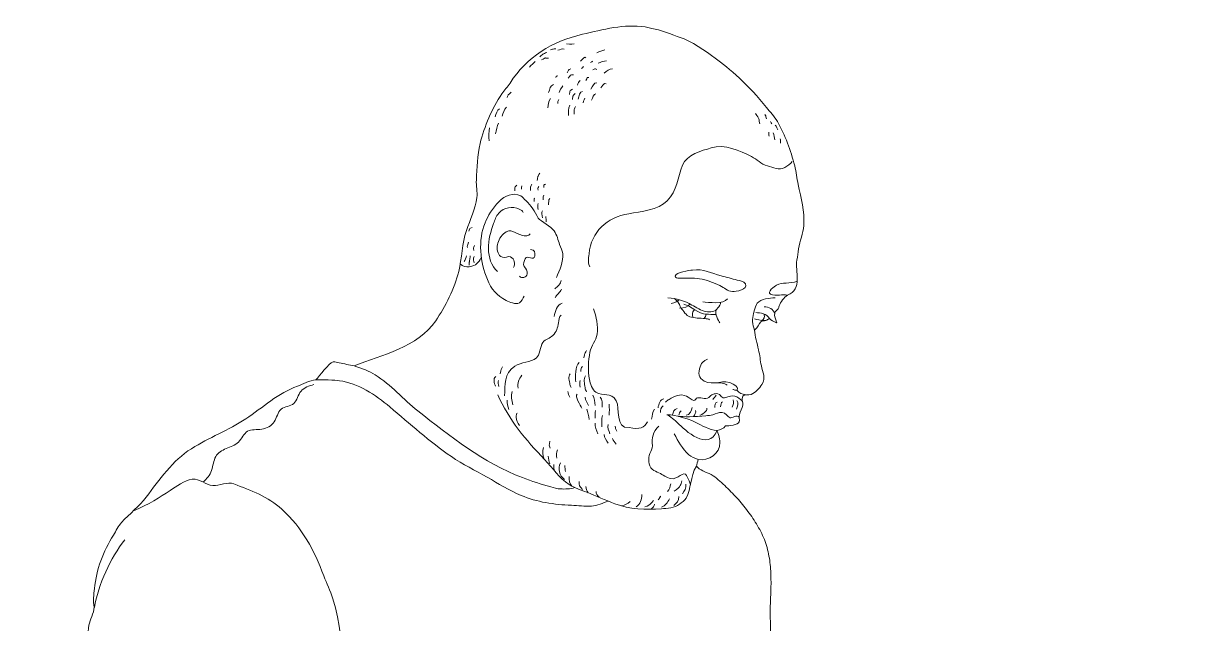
# Model space of a CAD drawing. Header units: feet. Extents: x 89 to 238, y -57 to 31.
# Drawn here: x 165.137 to 167.677, y -37.533 to -36.243 of the extents above; entities that cross this region are included whole.
import ezdxf

# ---------------------------------------------------------------- set-up
doc = ezdxf.new("R2010")
doc.units = ezdxf.units.FT
doc.header["$MEASUREMENT"] = 0
doc.layers.add('inner', color=1, linetype='Continuous')
doc.layers.add('outer', color=3, linetype='Continuous')

msp = doc.modelspace()

# ---------------------------------------------------------------- linework, layer by layer
at = {"layer": 'inner', "lineweight": 5}
for points, degree in [([(166.2821, -36.2971), (166.2743, -36.2978), (166.2781, -36.2971), (166.2705, -36.2993)], 3), ([(166.2999, -36.2979), (166.2955, -36.2962), (166.2904, -36.299), (166.2859, -36.3003)], 3), ([(166.3213, -36.2865), (166.3111, -36.2874), (166.3166, -36.2872), (166.3048, -36.2868)], 3), ([(166.3869, -36.2993), (166.3811, -36.3011), (166.3755, -36.3034), (166.3699, -36.3057)], 3), ([(166.2374, -36.3248), (166.2333, -36.3286), (166.229, -36.3322), (166.2254, -36.3364)], 3), ([(166.2627, -36.3048), (166.2525, -36.3092), (166.2579, -36.3063), (166.2471, -36.3144)], 3), ([(166.2662, -36.3174), (166.2561, -36.3167), (166.2612, -36.3158), (166.2512, -36.3211)], 3), ([(166.3462, -36.3164), (166.3442, -36.3123), (166.3381, -36.3209), (166.3348, -36.324)], 3), ([(166.3617, -36.3234), (166.3598, -36.3245), (166.3579, -36.3256), (166.3561, -36.3267)], 3), ([(166.3908, -36.3229), (166.3846, -36.3228), (166.3788, -36.3262), (166.3728, -36.3282)], 3), ([(166.3143, -36.3404), (166.3075, -36.3436), (166.3106, -36.341), (166.3063, -36.3492)], 3), ([(166.3405, -36.3348), (166.342, -36.336), (166.3367, -36.3397)], 2), ([(166.3703, -36.3415), (166.3642, -36.3399), (166.3672, -36.3397), (166.3613, -36.3425)], 3), ([(166.4039, -36.34), (166.3971, -36.3407), (166.3908, -36.345), (166.3858, -36.3497)], 3), ([(166.2767, -36.3743), (166.2703, -36.3754), (166.2682, -36.3846), (166.2663, -36.3909)], 3), ([(166.286, -36.3554), (166.2818, -36.3567), (166.2832, -36.3555), (166.2815, -36.3587)], 3), ([(166.2968, -36.3769), (166.2936, -36.3815), (166.2901, -36.386), (166.2886, -36.3913)], 3), ([(166.3197, -36.3528), (166.3112, -36.3543), (166.3153, -36.3524), (166.3083, -36.3604)], 3), ([(166.334, -36.3654), (166.3305, -36.3671), (166.3296, -36.3718), (166.3281, -36.3754)], 3), ([(166.3531, -36.3591), (166.3473, -36.359), (166.3503, -36.358), (166.3463, -36.3657)], 3), ([(166.3697, -36.3706), (166.3643, -36.3678), (166.3606, -36.3789), (166.3571, -36.3838)], 3), ([(166.1855, -36.3908), (166.1777, -36.3985), (166.1801, -36.3944), (166.177, -36.4022)], 3), ([(166.3179, -36.3841), (166.3106, -36.3876), (166.3138, -36.3846), (166.3109, -36.3952)], 3), ([(166.3233, -36.3932), (166.317, -36.4007), (166.3191, -36.3963), (166.3174, -36.4065)], 3), ([(166.3391, -36.389), (166.3327, -36.3889), (166.3319, -36.3997), (166.3298, -36.4056)], 3), ([(166.3681, -36.3941), (166.3627, -36.394), (166.361, -36.4024), (166.3588, -36.4074)], 3), ([(166.1603, -36.4261), (166.1548, -36.4295), (166.1538, -36.4375), (166.1512, -36.4435)], 3), ([(166.1753, -36.4224), (166.1711, -36.4282), (166.1676, -36.435), (166.1665, -36.4421)], 3), ([(166.2704, -36.4044), (166.266, -36.4097), (166.2651, -36.4175), (166.2644, -36.4244)], 3), ([(166.2883, -36.4059), (166.2853, -36.4116), (166.286, -36.4087), (166.2859, -36.4148)], 3), ([(166.3116, -36.4187), (166.3086, -36.4256), (166.309, -36.4335), (166.3088, -36.441)], 3), ([(166.3238, -36.4212), (166.3203, -36.431), (166.3215, -36.4255), (166.3212, -36.4379)], 3), ([(166.3444, -36.4037), (166.3411, -36.4098), (166.3424, -36.4065), (166.3408, -36.4137)], 3), ([(166.7113, -36.4367), (166.7203, -36.45), (166.7174, -36.4428), (166.7203, -36.4583)], 3), ([(166.7316, -36.4384), (166.7342, -36.4427), (166.7327, -36.4398), (166.7347, -36.4476)], 3), ([(166.1392, -36.467), (166.137, -36.4762), (166.1379, -36.4859), (166.1382, -36.4954)], 3), ([(166.1584, -36.457), (166.1549, -36.4641), (166.1537, -36.4722), (166.1522, -36.48)], 3), ([(166.7397, -36.4767), (166.74, -36.4794), (166.7402, -36.4821), (166.7405, -36.4849)], 3), ([(166.7436, -36.4539), (166.7445, -36.4554), (166.7454, -36.4569), (166.7463, -36.4584)], 3), ([(166.7493, -36.4782), (166.751, -36.483), (166.752, -36.4881), (166.753, -36.4932)], 3), ([(166.7537, -36.4612), (166.7579, -36.4665), (166.7558, -36.4633), (166.7593, -36.4714)], 3), ([(166.7646, -36.4909), (166.7649, -36.4941), (166.7652, -36.4972), (166.7654, -36.5003)], 3), ([(166.2471, -36.5647), (166.2417, -36.5746), (166.2436, -36.5693), (166.2415, -36.5805)], 3), ([(166.1975, -36.5904), (166.1918, -36.5973), (166.1931, -36.5933), (166.1939, -36.6025)], 3), ([(166.2083, -36.5918), (166.2081, -36.5942), (166.2079, -36.5965), (166.2078, -36.5989)], 3), ([(166.2304, -36.5886), (166.2269, -36.5915), (166.227, -36.5973), (166.2269, -36.6019)], 3), ([(166.245, -36.5932), (166.2422, -36.5983), (166.2429, -36.5955), (166.2434, -36.6016)], 3), ([(166.2599, -36.5883), (166.2547, -36.5906), (166.2566, -36.5886), (166.2559, -36.5958)], 3), ([(166.2367, -36.6187), (166.2344, -36.6178), (166.2347, -36.6235), (166.235, -36.626)], 3), ([(166.2436, -36.6299), (166.242, -36.6339), (166.2432, -36.6386), (166.2436, -36.6429)], 3), ([(166.2562, -36.6122), (166.2537, -36.6186), (166.2541, -36.6154), (166.2547, -36.6218)], 3), ([(166.2686, -36.6194), (166.2657, -36.6228), (166.2664, -36.6281), (166.2663, -36.6326)], 3), ([(166.2533, -36.6456), (166.2489, -36.6483), (166.2526, -36.6559), (166.2534, -36.6609)], 3), ([(166.1019, -36.6816), (166.0951, -36.684), (166.098, -36.6818), (166.0943, -36.6894)], 3), ([(166.2603, -36.6579), (166.2606, -36.6618), (166.261, -36.6657), (166.2613, -36.6696)], 3), ([(166.0941, -36.713), (166.0909, -36.7226), (166.091, -36.7185), (166.0916, -36.725)], 3), ([(166.1065, -36.7202), (166.1039, -36.7269), (166.1044, -36.7233), (166.1051, -36.7309)], 3), ([(166.0897, -36.7429), (166.0888, -36.7451), (166.0857, -36.753), (166.0849, -36.7551)], 3), ([(166.0978, -36.7423), (166.0953, -36.7568), (166.095, -36.7625)], 2), ([(166.1063, -36.7438), (166.1032, -36.7516), (166.104, -36.747), (166.1064, -36.7579)], 3), ([(166.2929, -36.7958), (166.2939, -36.8018), (166.2842, -36.8094), (166.2795, -36.8133)], 3), ([(166.2943, -36.8146), (166.2903, -36.8212), (166.2842, -36.8261), (166.28, -36.8328)], 3), ([(166.2955, -36.8446), (166.2835, -36.8475), (166.2806, -36.8631), (166.2781, -36.873)], 3), ([(166.5466, -36.8373), (166.5436, -36.8402), (166.5394, -36.8436), (166.5296, -36.8449)], 3), ([(166.5706, -36.8462), (166.567, -36.8521), (166.5567, -36.8545), (166.548, -36.8554)], 3), ([(166.5798, -36.858), (166.5742, -36.8665), (166.5753, -36.8678), (166.5764, -36.8751)], 3), ([(166.6511, -36.8351), (166.6428, -36.8472), (166.6103, -36.8431), (166.5977, -36.8413)], 3), ([(166.6267, -36.8586), (166.6224, -36.8679), (166.6313, -36.8814), (166.6348, -36.8868)], 3), ([(166.7526, -36.8672), (166.7503, -36.8581), (166.7399, -36.852), (166.7298, -36.852)], 3), ([(166.6046, -36.8679), (166.6048, -36.8721), (166.6033, -36.875), (166.6007, -36.8775)], 3), ([(166.7089, -36.8784), (166.7149, -36.8795), (166.7203, -36.8817), (166.7335, -36.882)], 3), ([(166.7118, -36.8648), (166.7218, -36.865), (166.7358, -36.8667), (166.7412, -36.8774)], 3), ([(166.7296, -36.8677), (166.7331, -36.8737), (166.7292, -36.8792), (166.7252, -36.8815)], 3), ([(166.3479, -36.9464), (166.3425, -36.9561), (166.3444, -36.9509), (166.3422, -36.9621)], 3), ([(166.167, -36.9817), (166.163, -36.9901), (166.1648, -36.9853), (166.162, -36.9962)], 3), ([(166.3322, -36.972), (166.3226, -36.9795), (166.3239, -37.0039), (166.3247, -37.0138)], 3), ([(166.339, -36.9807), (166.3354, -36.9822), (166.3358, -36.9878), (166.3352, -36.9916)], 3), ([(166.1525, -37.0021), (166.1459, -37.0076), (166.1493, -37.0166), (166.1522, -37.023)], 3), ([(166.1585, -37.0108), (166.1568, -37.0147), (166.1584, -37.0194), (166.1589, -37.0236)], 3), ([(166.2088, -36.9995), (166.2019, -37.0076), (166.1991, -37.0165), (166.2005, -37.0272)], 3), ([(166.3344, -37.0108), (166.3322, -37.0152), (166.3332, -37.0206), (166.3339, -37.0254)], 3), ([(165.5231, -37.2294), (165.531, -37.2228), (165.5437, -37.2058), (165.5461, -37.1712), (165.5721, -37.1562), (165.6015, -37.1472), (165.6149, -37.1137), (165.6501, -37.1189), (165.6797, -37.1031), (165.6853, -37.0664), (165.7234, -37.0664), (165.7287, -37.0295), (165.7515, -37.0219), (165.761, -37.0196)], 3), ([(166.1879, -37.0343), (166.1852, -37.0437), (166.1869, -37.0535), (166.1892, -37.0628)], 3), ([(166.3078, -37.0342), (166.3082, -37.0386), (166.31, -37.0428), (166.3118, -37.0469)], 3), ([(166.6245, -37.0157), (166.6368, -37.0152), (166.6446, -37.0167), (166.6505, -37.0209)], 3), ([(166.671, -37.0317), (166.677, -37.0389), (166.6813, -37.0396), (166.6907, -37.0415)], 3), ([(166.1773, -37.0528), (166.1759, -37.0596), (166.1787, -37.0667), (166.1808, -37.0733)], 3), ([(166.3274, -37.0404), (166.322, -37.0435), (166.3346, -37.0657), (166.338, -37.0701)], 3), ([(166.3447, -37.0467), (166.3452, -37.0531), (166.3495, -37.0586), (166.3521, -37.0645)], 3), ([(166.3612, -37.0424), (166.3651, -37.0491), (166.3654, -37.0573), (166.3666, -37.0649)], 3), ([(166.3768, -37.0466), (166.3826, -37.0517), (166.3809, -37.0611), (166.3814, -37.0684)], 3), ([(166.3962, -37.062), (166.3974, -37.0698), (166.3971, -37.0778), (166.3964, -37.0856)], 3), ([(166.5144, -37.05), (166.5064, -37.0512), (166.5031, -37.0625), (166.5016, -37.0693)], 3), ([(166.6268, -37.0425), (166.6244, -37.0456), (166.6218, -37.0486), (166.6193, -37.0517)], 3), ([(166.6285, -37.0573), (166.6239, -37.0571), (166.6238, -37.066), (166.6237, -37.069)], 3), ([(166.6404, -37.0565), (166.6369, -37.058), (166.637, -37.0634), (166.6361, -37.0672)], 3), ([(166.6634, -37.0523), (166.6658, -37.0579), (166.6628, -37.0631), (166.6612, -37.0684)], 3), ([(166.6714, -37.0541), (166.6761, -37.0593), (166.6727, -37.0671), (166.6705, -37.0726)], 3), ([(166.3481, -37.0724), (166.3514, -37.0794), (166.3523, -37.0873), (166.3536, -37.0949)], 3), ([(166.3674, -37.0756), (166.3658, -37.0807), (166.3663, -37.0863), (166.3663, -37.0917)], 3), ([(166.3819, -37.0859), (166.3802, -37.0939), (166.3805, -37.1023), (166.3807, -37.1105)], 3), ([(166.4939, -37.0727), (166.4892, -37.0784), (166.4894, -37.0869), (166.4876, -37.0938)], 3), ([(166.5127, -37.0656), (166.5072, -37.068), (166.507, -37.0748), (166.5068, -37.08)], 3), ([(166.543, -37.0708), (166.5366, -37.0728), (166.5336, -37.0783), (166.5331, -37.085)], 3), ([(166.5512, -37.0764), (166.5485, -37.0788), (166.547, -37.0821), (166.5467, -37.0857)], 3), ([(166.5748, -37.0686), (166.5743, -37.0743), (166.5699, -37.0858), (166.5624, -37.0852)], 3), ([(166.5825, -37.0755), (166.5839, -37.0797), (166.5807, -37.0847), (166.5781, -37.088)], 3), ([(166.6068, -37.0706), (166.6083, -37.0763), (166.5956, -37.085), (166.5914, -37.0857)], 3), ([(166.3664, -37.1024), (166.3658, -37.1103), (166.3694, -37.1181), (166.3719, -37.1256)], 3), ([(166.3941, -37.1057), (166.3925, -37.1121), (166.3958, -37.1189), (166.3979, -37.1252)], 3), ([(166.4096, -37.1091), (166.4101, -37.1158), (166.4093, -37.1123), (166.4127, -37.1195)], 3), ([(166.3858, -37.1269), (166.3863, -37.1336), (166.3906, -37.1397), (166.394, -37.1454)], 3), ([(166.404, -37.1355), (166.405, -37.1403), (166.4084, -37.1443), (166.4117, -37.1479)], 3), ([(166.2553, -37.1547), (166.253, -37.1633), (166.2527, -37.1717), (166.2564, -37.18)], 3), ([(166.2685, -37.1415), (166.2676, -37.1526), (166.267, -37.1476), (166.2693, -37.1565)], 3), ([(166.2855, -37.1601), (166.282, -37.165), (166.2834, -37.1722), (166.284, -37.1782)], 3), ([(166.2652, -37.1736), (166.2657, -37.1793), (166.2673, -37.1848), (166.2688, -37.1903)], 3), ([(166.2915, -37.1882), (166.286, -37.2), (166.2896, -37.2157), (166.3001, -37.2235)], 3), ([(166.2771, -37.1912), (166.277, -37.1966), (166.2776, -37.2017), (166.2799, -37.2063)], 3), ([(166.3009, -37.1936), (166.3014, -37.198), (166.3017, -37.2025), (166.3028, -37.2067)], 3), ([(166.3105, -37.2175), (166.3096, -37.225), (166.3119, -37.2324), (166.3164, -37.2381)], 3), ([(166.3317, -37.2278), (166.3308, -37.2353), (166.3336, -37.2399), (166.3388, -37.2451)], 3), ([(166.346, -37.2392), (166.3467, -37.2438), (166.3487, -37.2481), (166.3512, -37.2522)], 3), ([(166.529, -37.233), (166.5279, -37.2392), (166.5262, -37.2447), (166.5221, -37.2495)], 3), ([(166.5618, -37.2341), (166.5612, -37.2425), (166.5594, -37.2481), (166.554, -37.2543)], 3), ([(166.3688, -37.2498), (166.3666, -37.2538), (166.3712, -37.2581), (166.3747, -37.262)], 3), ([(166.4671, -37.2563), (166.4664, -37.2665), (166.4638, -37.2772), (166.4546, -37.2828)], 3), ([(166.5264, -37.2657), (166.5217, -37.2736), (166.5173, -37.2801), (166.5088, -37.2836)], 3), ([(166.5465, -37.2605), (166.5458, -37.27), (166.5423, -37.274), (166.5356, -37.2798)], 3), ([(166.4418, -37.2714), (166.4367, -37.2758), (166.43, -37.2784), (166.4236, -37.2803)], 3), ([(166.4917, -37.2693), (166.4884, -37.2747), (166.4799, -37.2816), (166.4732, -37.2826)], 3), ([(166.494, -37.2771), (166.4932, -37.2809), (166.4911, -37.2842), (166.4876, -37.2862)], 3), ([(165.2889, -37.499), (165.2976, -37.4507), (165.3236, -37.3917), (165.3548, -37.3535)], 3)]:
    msp.add_open_spline(points, degree=degree, dxfattribs=at)
for points, knots in [([(166.3898, -36.3722), (166.3898, -36.3722), (166.3865, -36.3721), (166.3865, -36.3721), (166.3865, -36.3721), (166.383, -36.3754), (166.383, -36.3754), (166.383, -36.3754), (166.3784, -36.3809), (166.3784, -36.3809)], [0, 0, 0, 0, 1.333333, 1.333333, 1.333333, 2.666667, 2.666667, 2.666667, 4, 4, 4, 4]), ([(166.7899, -36.5394), (166.7869, -36.5454), (166.7805, -36.5491), (166.7746, -36.5523), (166.7614, -36.5596), (166.7494, -36.5525), (166.7368, -36.5491), (166.7232, -36.5454), (166.7145, -36.5351), (166.7026, -36.5289), (166.6782, -36.5162), (166.6442, -36.5012), (166.616, -36.5102), (166.5953, -36.5168), (166.5637, -36.5242), (166.5544, -36.5476), (166.544, -36.5737), (166.5424, -36.6027), (166.5216, -36.624), (166.502, -36.6442), (166.4646, -36.6475), (166.4385, -36.652), (166.3919, -36.6601), (166.3574, -36.6905), (166.3533, -36.7382), (166.3522, -36.7509), (166.3497, -36.7525), (166.3546, -36.7659)], [0, 0, 0, 0, 1, 1, 1, 2, 2, 2, 3, 3, 3, 4, 4, 4, 5, 5, 5, 6, 6, 6, 7, 7, 7, 8, 8, 8, 9, 9, 9, 9]), ([(166.2831, -36.789), (166.2895, -36.774), (166.2989, -36.7547), (166.2965, -36.7378), (166.2955, -36.7307), (166.292, -36.7252), (166.2899, -36.7185), (166.2867, -36.7086), (166.2841, -36.6979), (166.2782, -36.6891), (166.2721, -36.6799), (166.2501, -36.6689), (166.2434, -36.6614), (166.2361, -36.6468), (166.2297, -36.6347), (166.2169, -36.6235), (166.2137, -36.6207), (166.2105, -36.6157), (166.2065, -36.6138), (166.172, -36.5965), (166.1406, -36.6449), (166.1296, -36.6713), (166.114, -36.709), (166.1186, -36.7569), (166.1344, -36.7937), (166.143, -36.8138), (166.155, -36.8287), (166.1747, -36.8385), (166.1817, -36.842), (166.1955, -36.848), (166.2034, -36.8436), (166.2071, -36.8415), (166.2113, -36.8328), (166.2137, -36.8292)], [0, 0, 0, 0, 1, 1, 1, 2, 2, 2, 3, 3, 3, 4, 4, 4, 5, 5, 5, 6, 6, 6, 7, 7, 7, 8, 8, 8, 9, 9, 9, 10, 10, 10, 11, 11, 11, 11]), ([(166.2115, -36.6497), (166.2103, -36.645), (166.2071, -36.6441), (166.203, -36.6421), (166.1891, -36.6355), (166.1695, -36.6376), (166.1589, -36.6506), (166.1529, -36.658), (166.151, -36.6646), (166.1477, -36.6732), (166.1355, -36.7046), (166.1283, -36.751), (166.1563, -36.7763)], [0, 0, 0, 0, 1, 1, 1, 2, 2, 2, 3, 3, 3, 4, 4, 4, 4]), ([(166.2265, -36.6952), (166.2249, -36.7), (166.2138, -36.6999), (166.2099, -36.6989), (166.193, -36.6947), (166.1859, -36.6808), (166.1695, -36.6951), (166.1654, -36.6991), (166.1619, -36.7032), (166.1595, -36.7084), (166.1575, -36.7128), (166.1558, -36.7171), (166.1555, -36.722), (166.1549, -36.7308), (166.1573, -36.7422), (166.1667, -36.7457), (166.1721, -36.7477), (166.179, -36.7425), (166.1842, -36.7448), (166.1934, -36.7489), (166.1944, -36.7596), (166.191, -36.7679)], [0, 0, 0, 0, 1, 1, 1, 2, 2, 2, 3, 3, 3, 4, 4, 4, 5, 5, 5, 6, 6, 6, 7, 7, 7, 7]), ([(166.2276, -36.7293), (166.2363, -36.7299), (166.2378, -36.7344), (166.2364, -36.7432), (166.2348, -36.7541), (166.2201, -36.7401), (166.2159, -36.7487), (166.2137, -36.7533), (166.2108, -36.7604), (166.2137, -36.7653), (166.2168, -36.7703), (166.2217, -36.7747), (166.2203, -36.7813), (166.2185, -36.7897), (166.2087, -36.7921), (166.2033, -36.7864)], [0, 0, 0, 0, 1, 1, 1, 2, 2, 2, 3, 3, 3, 4, 4, 4, 5, 5, 5, 5]), ([(166.0763, -36.7595), (166.0851, -36.7718), (166.1074, -36.7641), (166.1154, -36.7559), (166.1179, -36.7533), (166.1214, -36.7461)], [0, 0, 0, 0, 1, 1, 2, 2, 2, 2]), ([(166.672, -36.7948), (166.6775, -36.7962), (166.6861, -36.7974), (166.6895, -36.8028), (166.6972, -36.8148), (166.668, -36.82), (166.6619, -36.8195), (166.6503, -36.8186), (166.6445, -36.811), (166.6348, -36.8067), (166.6215, -36.8007), (166.6055, -36.7939), (166.591, -36.7918), (166.5762, -36.7897), (166.5618, -36.7909), (166.547, -36.7906), (166.5444, -36.7906), (166.5378, -36.79), (166.5387, -36.7861), (166.5408, -36.7773), (166.5685, -36.7741), (166.5759, -36.7731), (166.5994, -36.7698), (166.6158, -36.7798), (166.6374, -36.7856), (166.6487, -36.7886), (166.6608, -36.7918), (166.672, -36.7948)], [0, 0, 0, 0, 1, 1, 1, 2, 2, 2, 3, 3, 3, 4, 4, 4, 5, 5, 5, 6, 6, 6, 7, 7, 7, 8, 8, 8, 9, 9, 9, 9]), ([(166.801, -36.7974), (166.7849, -36.8035), (166.7691, -36.7987), (166.7564, -36.8057), (166.7527, -36.8077), (166.7347, -36.8212), (166.7433, -36.8248), (166.7555, -36.83), (166.7705, -36.8249), (166.78, -36.8269)], [0, 0, 0, 0, 1, 1, 1, 2, 2, 2, 3, 3, 3, 3]), ([(166.6358, -36.8426), (166.6381, -36.8461), (166.6328, -36.8516), (166.6305, -36.8546), (166.6234, -36.8637), (166.6151, -36.8643), (166.6044, -36.8625), (166.5945, -36.861), (166.5835, -36.8534), (166.5746, -36.8484), (166.5596, -36.8399), (166.5403, -36.8333), (166.523, -36.833)], [-0.214469, -0.214469, -0.214469, -0.214469, 1, 1, 1, 2, 2, 2, 3, 3, 3, 4, 4, 4, 4]), ([(166.7537, -36.8329), (166.7414, -36.8327), (166.7242, -36.8355), (166.7148, -36.8446), (166.7133, -36.8461), (166.7051, -36.8648), (166.7037, -36.8903), (166.7094, -36.9022)], [0, 0, 0, 0, 1, 1, 1, 2, 3, 3, 3, 3]), ([(166.4793, -37.0996), (166.4717, -37.1131), (166.462, -37.1161), (166.4397, -37.1122), (166.408, -37.1145), (166.4203, -37.0692), (166.4117, -37.0547), (166.3992, -37.0338), (166.3844, -37.0466), (166.3675, -37.0358), (166.3601, -37.0311), (166.3555, -37.0169), (166.3541, -37.0086), (166.3506, -36.9888), (166.3517, -36.969), (166.355, -36.9497), (166.3574, -36.936), (166.3688, -36.9249), (166.3705, -36.9111), (166.3728, -36.8927), (166.3698, -36.8738), (166.3626, -36.8567)], [0, 0, 0, 0, 1, 1, 1, 2, 2, 2, 3, 3, 3, 4, 4, 4, 5, 5, 5, 6, 6, 6, 7, 7, 7, 7]), ([(166.5368, -36.8344), (166.5504, -36.8457), (166.5471, -36.8509), (166.551, -36.8548), (166.5563, -36.8601), (166.5622, -36.8719), (166.5698, -36.8739), (166.5802, -36.8767), (166.592, -36.8766), (166.6027, -36.8777), (166.6046, -36.8778), (166.6113, -36.8778), (166.6122, -36.8802)], [0, 0, 0, 0, 1, 1, 1, 2, 2, 2, 3, 3, 3, 4, 4, 4, 4]), ([(166.626, -36.8686), (166.6213, -36.8697), (166.6095, -36.868), (166.606, -36.868), (166.5874, -36.8676), (166.5745, -36.851), (166.5568, -36.8469)], [0, 0, 0, 0, 1, 1, 1, 2, 2, 2, 2]), ([(166.2933, -36.8699), (166.288, -36.872), (166.2882, -36.882), (166.2874, -36.8866), (166.2855, -36.8975), (166.2835, -36.9057), (166.2753, -36.9139), (166.2689, -36.9204), (166.2596, -36.9208), (166.2538, -36.9293), (166.2479, -36.9378), (166.2462, -36.9571), (166.2405, -36.9618), (166.2274, -36.9728), (166.2074, -36.9705), (166.1933, -36.9802), (166.1693, -36.9966), (166.1735, -37.0194), (166.1714, -37.0441)], [0, 0, 0, 0, 1, 1, 1, 2, 2, 2, 3, 3, 3, 4, 4, 4, 5, 5, 5, 6, 6, 6, 6]), ([(165.8476, -36.979), (165.8644, -36.9847), (165.8806, -36.9907), (165.8932, -36.9986), (165.9269, -37.0198), (165.9536, -37.0515), (165.9849, -37.0761), (166.0542, -37.1308), (166.1263, -37.1883), (166.2099, -37.2198), (166.2301, -37.2274), (166.2501, -37.2337), (166.2708, -37.2397), (166.2769, -37.2415), (166.2853, -37.2442), (166.2918, -37.2442), (166.3006, -37.2442), (166.3138, -37.2449), (166.3221, -37.2409)], [0, 0, 0, 0, 1, 1, 1, 2, 2, 2, 3, 3, 3, 4, 4, 4, 5, 5, 5, 6, 6, 6, 6]), ([(166.6083, -36.9648), (166.6085, -36.9644), (166.5973, -36.9708), (166.5954, -36.9743), (166.5907, -36.9827), (166.5861, -36.9983), (166.594, -37.0064), (166.6125, -37.0256), (166.6354, -37.0093), (166.6555, -37.0149), (166.6597, -37.0161), (166.6757, -37.0238), (166.6719, -37.0311), (166.6709, -37.0331), (166.6635, -37.03), (166.6623, -37.03)], [0, 0, 0, 0, 1, 1, 1, 2, 2, 2, 3, 3, 3, 4, 4, 4, 5, 5, 5, 5]), ([(165.7657, -37.0097), (165.7764, -37.0081), (165.8085, -37.0102), (165.8163, -37.0113), (165.8562, -37.017), (165.8939, -37.0416), (165.9244, -37.0675), (165.968, -37.1044), (166.0099, -37.1419), (166.057, -37.1745), (166.0813, -37.1914), (166.1086, -37.2042), (166.1341, -37.2189), (166.1581, -37.2328), (166.1812, -37.2471), (166.2069, -37.258), (166.2415, -37.2726), (166.2782, -37.2778), (166.3153, -37.2793), (166.3295, -37.2798), (166.3441, -37.2821), (166.3583, -37.281), (166.3709, -37.2799), (166.3829, -37.2742), (166.3948, -37.2705)], [0, 0, 0, 0, 1, 1, 1, 2, 2, 2, 3, 3, 3, 4, 4, 4, 5, 5, 5, 6, 6, 6, 7, 7, 7, 8.063984, 8.063984, 8.063984, 8.063984]), ([(166.3127, -36.9964), (166.3077, -37.0022), (166.3109, -37.0118), (166.3121, -37.0193), (166.3125, -37.0217), (166.3139, -37.0238), (166.3149, -37.026)], [0, 0, 0, 0, 1, 1, 1, 2, 2, 2, 2]), ([(166.3459, -37.0008), (166.3403, -37.0072), (166.3437, -37.0177), (166.3447, -37.0261), (166.3451, -37.0292), (166.3466, -37.032), (166.3476, -37.035)], [0, 0, 0, 0, 1, 1, 1, 2, 2, 2, 2]), ([(166.1568, -37.0415), (166.1802, -37.0947), (166.2175, -37.1393), (166.2576, -37.181), (166.2752, -37.1992), (166.289, -37.2205), (166.3107, -37.2347), (166.3221, -37.2423), (166.3357, -37.2461), (166.3483, -37.2511), (166.3686, -37.259), (166.3884, -37.2683), (166.4088, -37.276), (166.4403, -37.288), (166.4755, -37.2895), (166.5088, -37.2868), (166.5212, -37.2858), (166.5378, -37.2853), (166.5479, -37.2771), (166.5527, -37.2733), (166.5588, -37.2692), (166.5619, -37.2637), (166.5733, -37.2435), (166.5705, -37.2189), (166.5841, -37.1949)], [0, 0, 0, 0, 1, 1, 1, 2, 2, 2, 3, 3, 3, 4, 4, 4, 5, 5, 5, 6, 6, 6, 7, 7, 7, 8, 8, 8, 8]), ([(166.6832, -37.0562), (166.6833, -37.0542), (166.6704, -37.0436), (166.6607, -37.0431), (166.6519, -37.0456), (166.6483, -37.0466), (166.6456, -37.0489), (166.6418, -37.048), (166.6389, -37.0473), (166.6363, -37.043), (166.634, -37.041), (166.6282, -37.0379), (166.6224, -37.0397), (166.6154, -37.042), (166.613, -37.0453), (166.6075, -37.0527), (166.5958, -37.0473), (166.5862, -37.0482), (166.5834, -37.0484), (166.5819, -37.0537), (166.5788, -37.0535), (166.5743, -37.0533), (166.5668, -37.0467), (166.5626, -37.0447), (166.5487, -37.0381), (166.5377, -37.0444), (166.5253, -37.0515), (166.5219, -37.0534), (166.5218, -37.054), (166.5174, -37.0577)], [0, 0, 0, 0, 1, 2, 2, 2, 3, 3, 3, 4, 4, 4, 7.552825, 11.105651, 11.105651, 11.105651, 12.044498, 12.044498, 12.044498, 13.044498, 13.044498, 13.044498, 14.044498, 14.044498, 14.044498, 15.044498, 15.044498, 15.044498, 16.044498, 16.044498, 16.044498, 16.044498]), ([(166.1988, -37.0816), (166.1978, -37.079), (166.1965, -37.0869), (166.1966, -37.0897), (166.1968, -37.0967), (166.2002, -37.1014), (166.2033, -37.1074)], [0, 0, 0, 0, 1, 1, 1, 2, 2, 2, 2]), ([(166.6287, -37.1185), (166.6108, -37.1172), (166.5967, -37.1073), (166.5813, -37.1003), (166.5622, -37.0916), (166.5417, -37.0851), (166.5206, -37.0845), (166.5268, -37.0863), (166.5392, -37.0977), (166.5434, -37.1019), (166.56, -37.1184), (166.6099, -37.1648), (166.6287, -37.1185)], [0, 0, 0, 0, 1, 1, 1, 2, 2, 2, 3, 3, 3, 4, 4, 4, 4]), ([(166.6765, -37.0898), (166.6719, -37.0833), (166.6592, -37.0921), (166.657, -37.0911), (166.6507, -37.0884), (166.6469, -37.0805), (166.6393, -37.0795), (166.6323, -37.0785), (166.6262, -37.0823), (166.6197, -37.0844), (166.6153, -37.0858), (166.6093, -37.0863), (166.6047, -37.0867), (166.5808, -37.089), (166.5533, -37.0892), (166.5459, -37.0879)], [0, 0, 0, 0, 1, 1, 1, 2, 2, 2, 3, 3, 3, 4, 4, 4, 5, 5, 5, 5]), ([(166.5036, -37.1091), (166.4902, -37.1206), (166.488, -37.1346), (166.4894, -37.1511), (166.49, -37.1582), (166.4861, -37.1615), (166.484, -37.1679), (166.4807, -37.1781), (166.4797, -37.194), (166.4889, -37.2018), (166.4935, -37.2057), (166.4984, -37.207), (166.5036, -37.2095), (166.5122, -37.2137), (166.5195, -37.2198), (166.5289, -37.2219), (166.5442, -37.2252), (166.5572, -37.2032), (166.5691, -37.2267), (166.57, -37.2287), (166.5713, -37.235)], [0, 0, 0, 0, 1, 1, 1, 2, 2, 2, 3, 3, 3, 4, 4, 4, 5, 5, 5, 6, 6, 7, 7, 7, 7]), ([(166.5882, -37.1811), (166.5815, -37.1775), (166.5734, -37.1757), (166.5677, -37.1704), (166.5536, -37.1575), (166.5455, -37.1416), (166.5364, -37.1253)], [0, 0, 0, 0, 1, 1, 1, 2, 2, 2, 2]), ([(165.3728, -37.2914), (165.4059, -37.2772), (165.4302, -37.262), (165.452, -37.2477), (165.4654, -37.2389), (165.4826, -37.2249), (165.4996, -37.2233), (165.5158, -37.2217), (165.5286, -37.2354), (165.5436, -37.2367), (165.5584, -37.2379), (165.5748, -37.2278), (165.5891, -37.2333), (165.6259, -37.2474), (165.6625, -37.2607), (165.6924, -37.2878), (165.7366, -37.3277), (165.7617, -37.3764), (165.7824, -37.4311), (165.7887, -37.4474), (165.7965, -37.4633), (165.8018, -37.4802), (165.8348, -37.5836), (165.8253, -37.698), (165.7602, -37.7794)], [0, 0, 0, 0, 1, 1, 1, 2, 2, 2, 3, 3, 3, 4, 4, 4, 5, 5, 5, 6, 6, 6, 7, 7, 7, 8, 8, 8, 8]), ([(166.5531, -37.2268), (166.5514, -37.2312), (166.5507, -37.2333), (166.5484, -37.2402), (166.542, -37.245), (166.5365, -37.2489)], [0, 0, 0, 0, 1, 1, 2, 2, 2, 2]), ([(166.5056, -37.2617), (166.5057, -37.2605), (166.5078, -37.258), (166.5067, -37.2602), (166.5059, -37.2616), (166.505, -37.263), (166.5041, -37.2644), (166.5025, -37.2672), (166.5033, -37.2661), (166.502, -37.2678)], [0, 0, 0, 0, 1, 1, 1, 2, 2, 2, 3, 3, 3, 3])]:
    msp.add_open_spline(points, degree=3, knots=knots, dxfattribs=at)
at = {"layer": 'outer', "lineweight": 5}
msp.add_open_spline([(166.7568, -36.8853), (166.7569, -36.8856), (166.7573, -36.886), (166.7571, -36.8864), (166.7567, -36.8872), (166.75, -36.8833), (166.7457, -36.8819), (166.7412, -36.8774), (166.7385, -36.8787), (166.7363, -36.8808), (166.7335, -36.882), (166.7303, -36.8833), (166.7249, -36.8813), (166.7225, -36.8844), (166.7185, -36.8896), (166.7166, -36.8958), (166.7094, -36.9022), (166.7103, -36.916), (166.7147, -36.9308), (166.7179, -36.9445), (166.7206, -36.9559), (166.7216, -36.9675), (166.7239, -36.9789), (166.727, -36.9937), (166.7339, -37.0047), (166.7248, -37.0194), (166.7198, -37.0273), (166.7112, -37.0371), (166.7022, -37.0406), (166.696, -37.0429), (166.6871, -37.0391), (166.6839, -37.0447), (166.6798, -37.0515), (166.6851, -37.0575), (166.6839, -37.064), (166.6827, -37.0705), (166.6777, -37.0768), (166.6767, -37.0836), (166.6759, -37.0887), (166.6773, -37.0952), (166.676, -37.1), (166.6747, -37.1051), (166.6533, -37.1102), (166.6469, -37.1081), (166.6418, -37.1159), (166.6363, -37.1153), (166.6287, -37.1185), (166.6285, -37.1186), (166.6321, -37.1281), (166.6324, -37.1289), (166.6341, -37.1337), (166.6344, -37.1393), (166.6347, -37.1443), (166.6357, -37.1677), (166.61, -37.1849), (166.5882, -37.1811), (166.5867, -37.1844), (166.5847, -37.1921), (166.5841, -37.1949), (166.5911, -37.2038), (166.618, -37.2107), (166.6451, -37.237), (166.6718, -37.263), (166.6955, -37.292), (166.7164, -37.323), (166.7334, -37.3564), (166.7421, -37.393), (166.745, -37.4302), (166.7446, -37.4676), (166.7422, -37.5049), (166.7442, -37.5421), (166.7416, -37.58), (166.7551, -37.6152), (166.7573, -37.6531), (166.7752, -37.6856), (166.7853, -37.7208), (166.7966, -37.7564), (166.8005, -37.7947), (166.8207, -37.8252), (166.8486, -37.8503), (166.8472, -37.8914), (166.8731, -37.9061), (166.868, -37.9206), (166.8857, -37.9289), (166.9094, -37.961), (166.9407, -38.0095), (166.9719, -38.0585), (167.011, -38.1016), (167.046, -38.1479), (167.0925, -38.1845), (167.1148, -38.2397), (167.1659, -38.2719), (167.1939, -38.3245), (167.235, -38.3625), (167.2701, -38.4166), (167.2517, -38.4535), (167.2557, -38.4724), (167.2571, -38.4906), (167.2509, -38.5059), (167.23, -38.518), (167.2191, -38.5206), (167.218, -38.522), (167.2183, -38.5253), (167.2187, -38.5363), (167.2165, -38.5495), (167.2044, -38.5619), (167.188, -38.574), (167.1773, -38.5742), (167.1821, -38.5851), (167.187, -38.5959), (167.1911, -38.6071), (167.1913, -38.6076), (167.1915, -38.6081), (167.1917, -38.6086), (167.1938, -38.6081), (167.1961, -38.6076), (167.1986, -38.6071), (167.2608, -38.6046), (167.3412, -38.5927), (167.39, -38.6341), (167.3929, -38.6366), (167.396, -38.639), (167.3991, -38.6415), (167.4061, -38.6414), (167.4131, -38.6412), (167.4201, -38.641), (167.4753, -38.639), (167.5305, -38.6426), (167.6356, -38.6577), (167.6568, -38.6639), (167.6666, -38.674), (167.6711, -38.6755), (167.677, -38.6902), (167.6716, -38.7196), (167.6599, -38.7418), (167.6501, -38.7604), (167.6349, -38.7893), (167.6176, -38.8185), (167.5778, -38.8581), (167.5662, -38.864), (167.5589, -38.8677), (167.5196, -38.8789), (167.4147, -38.8989), (167.2607, -38.9145), (167.0708, -38.9191), (166.921, -38.9171), (166.8011, -38.9025), (166.796, -38.9015), (166.7912, -38.9007), (166.7865, -38.8998), (166.7914, -38.9285), (166.7934, -38.9527), (166.8011, -38.9883), (166.8098, -39.0233), (166.8093, -39.0612), (166.833, -39.0899), (166.8553, -39.1183), (166.8672, -39.1532), (166.8741, -39.1891), (166.8693, -39.2251), (166.8615, -39.2617), (166.8916, -39.2959), (166.8662, -39.3161), (166.8639, -39.3276), (166.86, -39.3496), (166.881, -39.3928), (166.8914, -39.4592), (166.9235, -39.5196), (166.9245, -39.5882), (166.9557, -39.6486), (166.9767, -39.7122), (166.9922, -39.7774), (167.003, -39.8435), (167.0132, -39.9097), (167.0215, -39.9762), (167.0358, -40.0416), (167.0579, -40.1053), (167.0625, -40.1724), (167.0682, -40.2392), (167.0899, -40.3033), (167.0982, -40.369), (167.089, -40.4374), (167.1265, -40.4993), (167.1438, -40.626), (167.1518, -40.6365), (167.1382, -40.6412), (167.0842, -40.6717), (167.1006, -40.808), (167.098, -40.853), (167.0697, -40.9153), (166.9268, -41.3556), (166.8687, -41.5978), (166.8379, -41.7996), (166.8403, -41.8791), (166.8452, -41.9085), (166.8546, -41.9027), (166.8662, -41.8885), (166.8896, -41.853), (166.9134, -41.8844), (166.9175, -41.914), (166.9069, -41.9462), (166.9213, -41.9754), (166.9443, -41.9973), (166.9691, -42.017), (166.9969, -42.0317), (167.0243, -42.0487), (167.0472, -42.0671), (167.0851, -42.0824), (167.0537, -42.1166), (167.0776, -42.1378), (167.0973, -42.1617), (167.1213, -42.1831), (167.1521, -42.1919), (167.183, -42.1977), (167.2132, -42.2067), (167.245, -42.2113), (167.272, -42.2279), (167.3014, -42.2409), (167.3227, -42.2635), (167.3386, -42.2904), (167.3403, -42.3234), (167.329, -42.352), (167.3169, -42.3697), (167.3047, -42.3702), (167.296, -42.3707), (167.2806, -42.3707), (167.2522, -42.3707), (167.193, -42.3707), (167.0771, -42.3707), (167.0096, -42.3707), (166.9422, -42.3707), (166.9233, -42.3707), (166.909, -42.3679), (166.8947, -42.3652), (166.8849, -42.3598), (166.8765, -42.3596), (166.8682, -42.3595), (166.8611, -42.3646), (166.85, -42.3673), (166.8389, -42.3701), (166.8238, -42.3704), (166.7685, -42.3705), (166.7132, -42.3707), (166.6177, -42.3707), (166.5682, -42.3701), (166.5461, -42.3698), (166.5331, -42.3695), (166.5254, -42.3685), (166.5108, -42.3667), (166.5129, -42.3426), (166.5102, -42.3123), (166.5057, -42.2796), (166.507, -42.2471), (166.5137, -42.2153), (166.5194, -42.1833), (166.5244, -42.1512), (166.528, -42.1191), (166.5282, -42.0858), (166.5237, -42.0566), (166.5057, -42.0157), (166.5376, -42.0205), (166.5456, -42.0268), (166.5561, -41.9357), (166.571, -41.8349), (166.574, -41.6629), (166.5782, -41.4811), (166.5337, -41.3238), (166.4909, -41.2321), (166.4915, -41.0897), (166.5157, -40.9059), (166.5342, -40.8696), (166.5223, -40.8137), (166.4974, -40.8273), (166.4965, -40.8047), (166.4853, -40.7682), (166.4862, -40.7218), (166.4548, -40.6902), (166.4658, -40.6418), (166.4358, -40.611), (166.4084, -40.5779), (166.3914, -40.5381), (166.3779, -40.4975), (166.3614, -40.458), (166.3388, -40.4214), (166.328, -40.3949), (166.3224, -40.3817), (166.3195, -40.396), (166.3025, -40.4206), (166.2888, -40.4623), (166.2718, -40.5027), (166.2558, -40.5432), (166.2264, -40.579), (166.2257, -40.6203), (166.2326, -40.6645), (166.2254, -40.7079), (166.2317, -40.7519), (166.2214, -40.7949), (166.214, -40.8369), (166.2288, -40.8858), (166.1921, -40.9102), (166.151, -40.9259), (166.1086, -40.9365), (166.065, -40.9411), (166.0358, -40.9419), (166.0212, -40.9422), (166.0225, -40.9583), (166.0221, -40.9988), (166.0182, -41.1121), (166.005, -41.2345), (165.9967, -41.2955), (165.9865, -41.3562), (165.9732, -41.4163), (165.9579, -41.4759), (165.9471, -41.5365), (165.9401, -41.5977), (165.938, -41.6592), (165.9384, -41.7211), (165.9543, -41.7808), (165.971, -41.8399), (165.9887, -41.8989), (166.0016, -41.9378), (166.0084, -41.9572), (166.0164, -41.9615), (166.0341, -41.968), (166.0329, -41.9991), (166.0429, -42.0239), (166.0514, -42.0499), (166.0635, -42.0742), (166.0764, -42.0982), (166.0896, -42.122), (166.1015, -42.1465), (166.1088, -42.1728), (166.1199, -42.1978), (166.1393, -42.205), (166.1631, -42.2394), (166.1719, -42.2654), (166.1749, -42.2911), (166.1742, -42.3192), (166.1826, -42.3449), (166.1786, -42.3695), (166.1723, -42.3697), (166.1671, -42.3698), (166.1516, -42.3697), (166.1025, -42.3697), (166.0322, -42.3697), (165.8935, -42.3697), (165.8223, -42.3697), (165.7498, -42.3697), (165.7449, -42.3697), (165.7418, -42.3697), (165.7403, -42.3617), (165.7355, -42.346), (165.7309, -42.3222), (165.7287, -42.2974), (165.712, -42.2782), (165.7148, -42.2524), (165.713, -42.2283), (165.7121, -42.2037), (165.7113, -42.1793), (165.7104, -42.1548), (165.7088, -42.1304), (165.7067, -42.106), (165.7053, -42.0816), (165.7066, -42.057), (165.7126, -42.0333), (165.7214, -42.0101), (165.7338, -41.99), (165.7351, -41.9699), (165.7415, -41.9699), (165.7443, -41.9478), (165.7426, -41.9036), (165.7371, -41.8373), (165.7228, -41.7727), (165.6347, -41.4529), (165.6175, -41.3888), (165.6014, -41.3244), (165.5893, -41.2591), (165.5837, -41.1929), (165.5808, -41.1266), (165.5808, -41.0602), (165.581, -40.9273), (165.5923, -40.884), (165.5943, -40.862), (165.5683, -40.8448), (165.587, -40.7845), (165.5785, -40.705), (165.5765, -40.624), (165.5574, -40.5443), (165.5726, -40.4635), (165.6193, -40.3903), (165.585, -40.3115), (165.5825, -40.2308), (165.5815, -40.1527), (165.546, -40.0788), (165.5405, -39.9965), (165.5699, -39.9166), (165.5357, -39.84), (165.5291, -39.7594), (165.5203, -39.6788), (165.5241, -39.5984), (165.4971, -39.548), (165.502, -39.5206), (165.4664, -39.5133), (165.5023, -39.4519), (165.4603, -39.3867), (165.4639, -39.314), (165.4776, -39.2384), (165.4499, -39.1653), (165.4417, -39.0901), (165.4315, -39.0146), (165.4343, -38.9386), (165.4456, -38.8635), (165.4384, -38.7874), (165.4492, -38.7119), (165.4574, -38.6365), (165.4608, -38.5606), (165.4656, -38.4848), (165.4675, -38.4339), (165.4663, -38.409), (165.4239, -38.399), (165.387, -38.3601), (165.3486, -38.3402), (165.3281, -38.3295), (165.3054, -38.3169), (165.2837, -38.3096), (165.2664, -38.3038), (165.2417, -38.302), (165.227, -38.2912), (165.2144, -38.2819), (165.2046, -38.2604), (165.1988, -38.2464), (165.1788, -38.1984), (165.1719, -38.1431), (165.1696, -38.0915), (165.169, -38.077), (165.1704, -38.0625), (165.1711, -38.0481), (165.1715, -38.04), (165.1742, -38.0296), (165.1739, -38.0221), (165.1616, -38.0181), (165.1473, -38.0151), (165.142, -38.003), (165.1368, -37.9911), (165.1449, -37.9756), (165.1492, -37.9647), (165.1582, -37.9416), (165.1644, -37.9165), (165.1718, -37.8927), (165.1874, -37.8427), (165.1984, -37.7916), (165.2133, -37.7413), (165.223, -37.7085), (165.2362, -37.6773), (165.2473, -37.6449), (165.2593, -37.61), (165.2735, -37.5739), (165.2774, -37.537), (165.2786, -37.5254), (165.2882, -37.5122), (165.2884, -37.4987), (165.2854, -37.4852), (165.2878, -37.4722), (165.2892, -37.4586), (165.2932, -37.4175), (165.3078, -37.3783), (165.33, -37.3435), (165.3358, -37.3343), (165.3402, -37.3241), (165.3476, -37.316), (165.3645, -37.2975), (165.3857, -37.2817), (165.4007, -37.2617), (165.4282, -37.2249), (165.4578, -37.1827), (165.4977, -37.1575), (165.5356, -37.1335), (165.5775, -37.1182), (165.6149, -37.0932), (165.6504, -37.0694), (165.6852, -37.0375), (165.726, -37.0229), (165.7371, -37.019), (165.7515, -37.0102), (165.7657, -37.0097), (165.7735, -37.0006), (165.793, -36.9733), (165.8028, -36.9706), (165.8071, -36.9694), (165.8115, -36.9723), (165.8157, -36.9728), (165.8258, -36.9738), (165.8381, -36.9787), (165.8476, -36.979), (165.9082, -36.9557), (165.9843, -36.9394), (166.0233, -36.8822), (166.044, -36.8519), (166.0641, -36.8123), (166.0728, -36.7765), (166.0798, -36.7478), (166.0797, -36.7158), (166.0894, -36.6879), (166.0972, -36.6655), (166.1085, -36.6411), (166.1118, -36.6173), (166.1136, -36.6049), (166.11, -36.5919), (166.1108, -36.5794), (166.1124, -36.5533), (166.1126, -36.5266), (166.1189, -36.5009), (166.1279, -36.464), (166.1446, -36.4257), (166.1656, -36.3939), (166.171, -36.3858), (166.1779, -36.3791), (166.1832, -36.3708), (166.2191, -36.315), (166.2734, -36.281), (166.3389, -36.266), (166.3828, -36.2559), (166.4298, -36.243), (166.4736, -36.2502), (166.5145, -36.257), (166.5489, -36.2731), (166.5489, -36.2731), (166.572, -36.2787), (166.6053, -36.3034), (166.6244, -36.3173), (166.6533, -36.3383), (166.6979, -36.3755), (166.735, -36.4235), (166.7428, -36.4335), (166.7519, -36.4422), (166.7583, -36.4534), (166.7756, -36.4833), (166.7869, -36.5157), (166.7956, -36.5488), (166.7991, -36.5621), (166.8002, -36.5755), (166.8031, -36.5888), (166.8096, -36.6193), (166.8173, -36.6454), (166.815, -36.6771), (166.8138, -36.6947), (166.8066, -36.7103), (166.804, -36.7275), (166.8027, -36.7358), (166.8021, -36.7437), (166.8004, -36.7519), (166.796, -36.7742), (166.8137, -36.8153), (166.78, -36.8269), (166.7732, -36.8323), (166.765, -36.842), (166.7621, -36.8503), (166.7614, -36.8524), (166.7613, -36.855), (166.7602, -36.8569), (166.758, -36.8604), (166.7533, -36.861), (166.7527, -36.8659), (166.7517, -36.8737), (166.7542, -36.8782), (166.7568, -36.8853)], degree=3, knots=[0, 0, 0, 0, 1, 1, 2, 2, 3, 3, 3, 4, 4, 4, 5, 5, 5, 6, 6, 6, 7, 7, 7, 8, 8, 8, 9, 9, 9, 10, 10, 10, 11, 11, 11, 12, 12, 12, 13, 13, 13, 14, 14, 14, 15, 15, 15, 16, 16, 16, 17, 17, 17, 18, 18, 18, 19, 19, 19, 20, 20, 20, 21, 22, 23, 24, 25, 26, 27, 28, 29, 30, 31, 32, 33, 34, 35, 36, 37, 38, 39, 40, 41, 42, 42, 42, 43, 44, 45, 46, 47, 48, 49, 50, 51, 52, 53, 54, 54, 54, 58.8358, 63.671601, 68.507401, 73.343201, 78.179001, 83.014802, 87.850602, 92.686402, 97.522203, 97.522203, 97.522203, 98.012285, 98.012285, 98.012285, 98.046074, 98.046074, 98.046074, 98.146663, 98.146663, 98.146663, 99.146663, 99.146663, 99.146663, 99.344551, 99.344551, 99.344551, 99.623469, 99.623469, 99.623469, 101.623469, 101.623469, 103.623469, 103.623469, 103.623469, 104.623469, 104.623469, 105.623469, 105.623469, 105.623469, 106.623469, 107.623469, 107.623469, 107.623469, 108.623469, 109.623469, 110.623469, 111.623469, 113.623469, 113.623469, 113.623469, 113.751834, 113.751834, 113.751834, 114.751834, 115.751834, 116.751834, 117.751834, 118.751834, 119.751834, 120.751834, 121.751834, 122.751834, 123.751834, 124.751834, 125.751834, 125.751834, 125.751834, 126.751834, 127.751834, 128.751834, 129.751834, 130.751834, 131.751834, 132.751834, 133.751834, 134.751834, 135.751834, 136.751834, 137.751834, 138.751834, 139.751834, 140.751834, 141.751834, 142.751834, 143.751834, 144.751834, 145.751834, 146.751834, 146.751834, 146.751834, 157.80665, 168.861465, 179.91628, 190.971095, 202.02591, 209.843097, 209.843097, 209.843097, 210.843097, 211.843097, 212.843097, 213.843097, 214.843097, 215.843097, 216.843097, 217.843097, 218.843097, 219.843097, 220.843097, 221.843097, 222.843097, 223.843097, 224.843097, 225.843097, 226.843097, 227.843097, 228.843097, 229.843097, 230.843097, 231.843097, 232.843097, 233.843097, 234.843097, 235.843097, 236.843097, 236.843097, 236.843097, 237.322983, 237.322983, 237.322983, 238.322983, 238.322983, 238.322983, 239.322983, 239.322983, 239.322983, 240.322983, 240.322983, 240.322983, 241.322983, 241.322983, 241.322983, 242.322983, 242.322983, 242.322983, 243.322983, 243.322983, 243.322983, 243.767237, 243.767237, 243.767237, 244.767237, 245.767237, 246.767237, 247.767237, 248.767237, 249.767237, 250.767237, 251.767237, 252.767237, 253.767237, 254.767237, 255.767237, 255.767237, 255.767237, 264.041383, 272.31553, 280.589676, 288.863822, 297.137969, 305.412115, 313.686261, 321.960408, 321.960408, 321.960408, 322.960408, 323.960408, 324.960408, 325.960408, 326.960408, 327.960408, 328.960408, 329.960408, 330.960408, 331.960408, 332.960408, 333.960408, 333.960408, 333.960408, 334.960408, 335.960408, 336.960408, 337.960408, 338.960408, 339.960408, 340.960408, 341.960408, 342.960408, 343.960408, 344.960408, 345.960408, 346.960408, 347.960408, 348.960408, 349.960408, 350.960408, 350.960408, 350.960408, 351.724982, 352.724982, 353.724982, 354.724982, 355.724982, 356.724982, 357.724982, 358.724982, 359.724982, 360.724982, 361.724982, 362.724982, 363.724982, 364.724982, 365.724982, 365.724982, 365.724982, 366.724982, 367.724982, 368.724982, 369.724982, 370.724982, 371.724982, 372.724982, 373.724982, 374.724982, 375.724982, 376.724982, 377.724982, 378.724982, 379.724982, 380.724982, 381.724982, 382.724982, 382.724982, 382.724982, 383.442904, 383.442904, 383.442904, 384.442904, 384.442904, 384.442904, 385.442904, 385.442904, 385.442904, 386.442904, 387.442904, 388.442904, 389.442904, 390.442904, 391.442904, 392.442904, 393.442904, 394.442904, 395.442904, 396.442904, 397.442904, 398.442904, 399.442904, 400.442904, 401.442904, 402.442904, 402.442904, 402.442904, 403.442904, 404.442904, 405.442904, 406.442904, 407.442904, 408.442904, 409.442904, 410.442904, 411.442904, 412.442904, 413.442904, 414.442904, 414.442904, 414.442904, 415.442904, 416.442904, 417.442904, 418.442904, 419.442904, 420.442904, 421.442904, 422.442904, 423.442904, 424.442904, 425.442904, 426.442904, 427.442904, 428.442904, 429.442904, 430.442904, 431.442904, 431.442904, 431.442904, 432.442904, 433.442904, 434.442904, 435.442904, 436.442904, 437.442904, 438.442904, 439.442904, 440.442904, 441.442904, 442.442904, 443.442904, 444.442904, 445.442904, 446.442904, 446.442904, 446.442904, 447.442904, 447.442904, 447.442904, 448.442904, 448.442904, 448.442904, 449.442904, 449.442904, 449.442904, 450.442904, 450.442904, 450.442904, 451.442904, 451.442904, 451.442904, 452.442904, 452.442904, 452.442904, 453.442904, 453.442904, 453.442904, 454.442904, 454.442904, 454.442904, 455.442904, 455.442904, 455.442904, 456.442904, 456.442904, 456.442904, 457.442904, 457.442904, 457.442904, 458.442904, 458.442904, 458.442904, 459.442904, 459.442904, 459.442904, 460.442904, 460.442904, 460.442904, 461.442904, 461.442904, 461.442904, 462.442904, 462.442904, 462.442904, 463.442904, 463.442904, 463.442904, 464.442904, 464.442904, 464.442904, 465.442904, 465.442904, 465.442904, 466.442904, 466.442904, 466.442904, 467.442904, 467.442904, 467.442904, 468.442904, 468.442904, 468.442904, 469.442904, 469.442904, 469.442904, 470.442904, 470.442904, 470.442904, 471.442904, 471.442904, 471.442904, 472.442904, 472.442904, 472.442904, 473.442904, 473.442904, 473.442904, 474.442904, 474.442904, 474.442904, 475.442904, 475.442904, 475.442904, 476.442904, 476.442904, 476.442904, 477.442904, 477.442904, 477.442904, 478.442904, 478.442904, 478.442904, 479.442904, 479.442904, 479.442904, 480.442904, 480.442904, 480.442904, 481.442904, 481.442904, 481.442904, 482.442904, 482.442904, 482.442904, 483.442904, 483.442904, 483.442904, 484.442904, 484.442904, 484.442904, 485.442904, 485.442904, 485.442904, 486.442904, 486.442904, 486.442904, 487.442904, 487.442904, 487.442904, 488.442904, 488.442904, 488.442904, 489.442904, 489.442904, 489.442904, 490.442904, 490.442904, 490.442904, 491.442904, 491.442904, 491.442904, 492.442904, 492.442904, 492.442904, 493.442904, 493.442904, 493.442904, 494.442904, 494.442904, 494.442904, 495.442904, 495.442904, 495.442904, 495.442904], dxfattribs=at)

doc.saveas('drawing.dxf')
